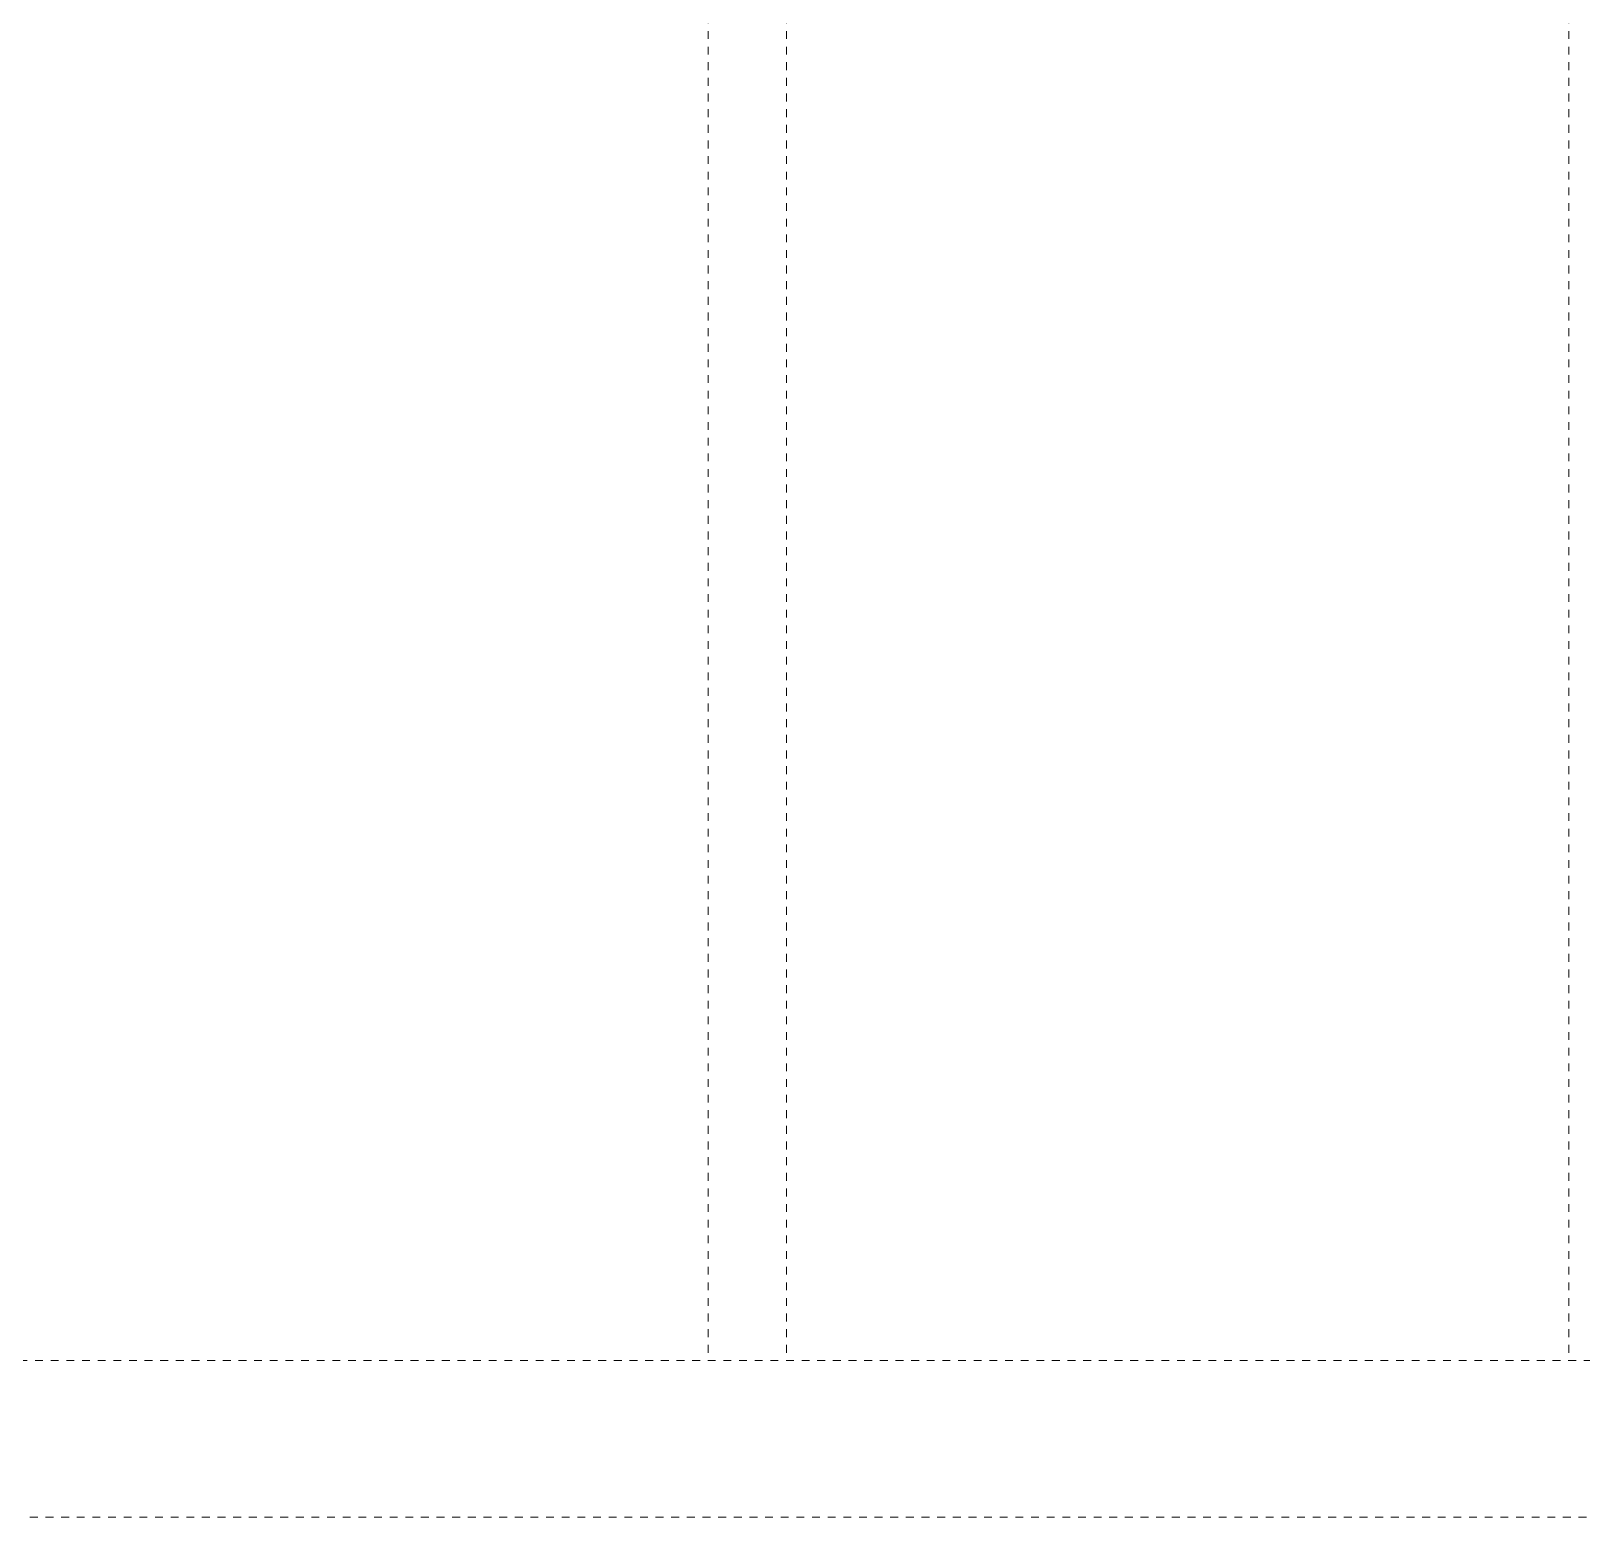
# Model space of a CAD drawing. Header units: inches. Extents: x -1176 to 1551, y -3558 to 978.
# Drawn here: x 258.62 to 278.45, y 776.52 to 795.52 of the extents above; entities that cross this region are included whole.
import ezdxf

# ---------------------------------------------------------------- set-up
doc = ezdxf.new("R2010")
doc.units = ezdxf.units.IN
doc.header["$MEASUREMENT"] = 0
doc.linetypes.add('Overhead 1_16_', pattern=[0.101562, 0.0625, -0.039062])
doc.layers.add('S-STRS-MBND', color=31, linetype='Continuous', lineweight=18)

msp = doc.modelspace()

# ---------------------------------------------------------------- linework, layer by layer
at = {"layer": 'S-STRS-MBND', "linetype": 'Overhead 1_16_', "lineweight": 9}
for p, q in [((267.276, 814.521), (267.276, 778.521)), ((268.276, 814.521), (268.276, 778.521)), ((278.276, 814.521), (278.276, 778.521)), ((154.67, 778.521), (300.276, 778.521)), ((155.603, 776.521), (300.276, 776.521))]:
    msp.add_line(p, q, dxfattribs=at)

doc.saveas('drawing.dxf')
